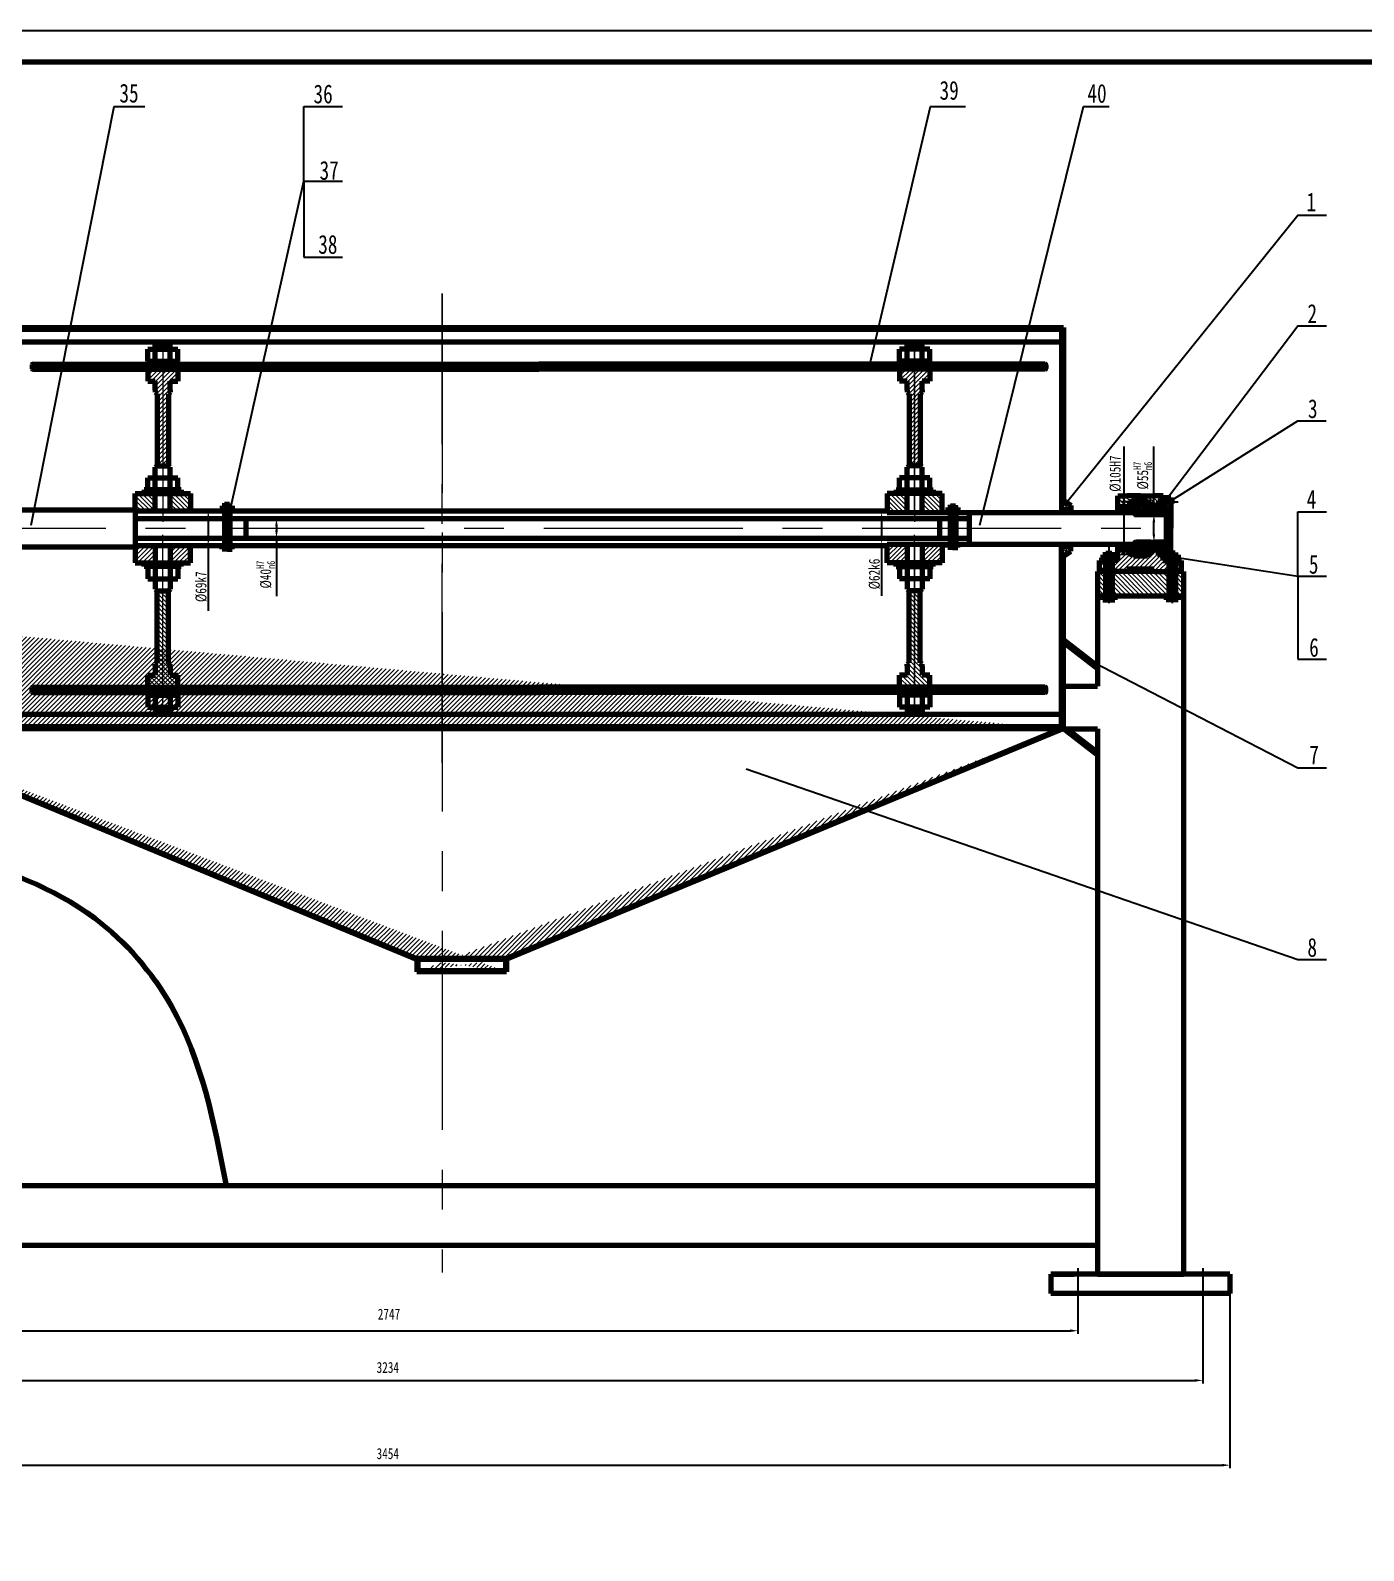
# Model space of a CAD drawing. Extents: x -15160 to 839, y 136 to 1948.
# Drawn here: x -70.8 to 354.4, y 1327.9 to 1812.7 of the extents above; entities that cross this region are included whole.
import ezdxf

# ---------------------------------------------------------------- set-up
doc = ezdxf.new("R2010")
doc.units = 0
doc.linetypes.add('ACAD_ISO04W100', pattern=[30, 24, -3, 0, -3])
doc.linetypes.add('CENTERX2', pattern=[101.6, 63.5, -12.7, 12.7, -12.7])
for name, color, linetype, lineweight in [('中心线层', 4, 'ACAD_ISO04W100', 25), ('标注层', 3, 'CONTINUOUS', 25), ('点划线', 1, 'CENTERX2', 9), ('粗实线', 7, 'CONTINUOUS', 50), ('细实线', 5, 'CONTINUOUS', 20)]:
    doc.layers.add(name, color=color, linetype=linetype, lineweight=lineweight)
doc.styles.get("Standard").update_dxf_attribs({"font": 'simfang.ttf', "width": 0.75, "height": 5})

msp = doc.modelspace()

# ---------------------------------------------------------------- hatches: boundary and pattern name
at = {"layer": '细实线'}
h = msp.add_hatch(dxfattribs=at)
h.set_pattern_fill('ANSI31', color=256, scale=0.32, style=0)
h.set_pattern_definition([(45, (-136.8445, 1662.852), (-0.7184205, 0.7184205), [])])
h.paths.add_polyline_path([(-136.84, 1697.63), (-136.52, 1697.63), (-136.52, 1679.77), (-125.27, 1679.77), (-125.27, 1717.98), (258.73, 1717.98), (258.73, 1662.85), (258.09, 1662.85), (258.09, 1717.34), (-124.63, 1717.34), (-124.63, 1679.13), (-125.27, 1679.13), (-136.84, 1679.13)])
h = msp.add_hatch(dxfattribs=at)
h.set_pattern_fill('ANSI31', color=256, scale=0.32, style=0)
h.set_pattern_definition([(135, (253.1122, 1704.7138), (0.7184205, 0.7184205), [])])
h.paths.add_polyline_path([(213.63, 1706.31), (252.87, 1706.31, -0.414214), (253.11, 1706.07), (253.11, 1704.95, -0.414214), (252.87, 1704.71), (213.63, 1704.71)])
h.paths.add_polyline_path([(47.57, 1706.31), (91.32, 1706.31), (208.83, 1706.31), (208.83, 1704.71), (91.32, 1704.71), (47.57, 1704.71)])
h.paths.add_polyline_path([(-26.19, 1706.31), (47.57, 1706.31), (47.57, 1704.71), (-26.19, 1704.71)])
h.paths.add_polyline_path([(-70.23, 1706.31), (-70.23, 1704.71), (-30.99, 1704.71), (-30.99, 1706.31)])
h = msp.add_hatch(dxfattribs=at)
h.set_pattern_fill('ANSI31', color=256, scale=0.32, style=0)
h.set_pattern_definition([(45, (-33.3868, 1673.8906), (-0.7184205, 0.7184205), [])])
h.paths.add_polyline_path([(-26.19, 1700.87), (-23.79, 1700.87), (-23.79, 1704.71), (-28.59, 1704.71), (-28.59, 1691.31), (-28.59, 1673.89), (-26.79, 1673.89), (-26.79, 1691.31), (-26.79, 1696.87), (-26.19, 1697.33), (-26.19, 1697.98)])
h.paths.add_polyline_path([(-28.59, 1704.71), (-33.39, 1704.71), (-33.39, 1700.87), (-30.99, 1700.87), (-30.99, 1697.98), (-30.99, 1697.33), (-30.39, 1696.87), (-30.39, 1691.31), (-30.39, 1673.89), (-28.59, 1673.89), (-28.59, 1691.31)])
h.paths.add_polyline_path([(211.23, 1704.71), (206.43, 1704.71), (206.43, 1700.87), (208.83, 1700.87), (208.83, 1697.98), (208.83, 1697.33), (209.43, 1696.87), (209.43, 1691.31), (209.43, 1673.89), (211.23, 1673.89), (211.23, 1691.31)])
h.paths.add_polyline_path([(213.03, 1696.87), (213.63, 1697.33), (213.63, 1697.98), (213.63, 1700.87), (216.03, 1700.87), (216.03, 1704.71), (211.23, 1704.71), (211.23, 1691.31), (211.23, 1673.89), (213.03, 1673.89), (213.03, 1691.31)])
h = msp.add_hatch(dxfattribs=at)
h.set_pattern_fill('ANSI31', color=256, scale=0.32, style=0)
h.set_pattern_definition([(135, (220.0268, 1658.3824), (0.7184205, 0.7184205), [])])
h.paths.add_polyline_path([(-26.19, 1659.5), (-19.79, 1659.5), (-19.79, 1665.06), (-26.19, 1665.06)])
h.paths.add_polyline_path([(-37.38, 1659.5), (-30.99, 1659.5), (-30.99, 1665.06), (-37.38, 1665.06)])
h.paths.add_polyline_path([(202.44, 1659.02), (208.83, 1659.02), (208.83, 1665.06), (202.44, 1665.06)])
h.paths.add_polyline_path([(213.63, 1659.02), (220.03, 1659.02), (220.03, 1665.06), (213.63, 1665.06)])
h = msp.add_hatch(dxfattribs=at)
h.set_pattern_fill('ANSI31', color=256, scale=0.32, angle=90, style=0)
h.set_pattern_definition([(135, (276.057, 1659.3321), (-0.71842, -0.71842), [])])
h.paths.add_polyline_path([(290.46, 1664.31), (288.02, 1664.31), (287.58, 1664.31), (283.26, 1664.31), (283.26, 1662.78), (285.48, 1662.78), (285.48, 1662.41), (286.71, 1662.41), (286.71, 1659.33), (287.91, 1659.33), (288.16, 1661.69), (288.59, 1661.69), (289.02, 1661.69), (289.27, 1659.33), (290.46, 1659.33)])
h.paths.add_polyline_path([(283.26, 1664.31), (278.94, 1664.31), (278.49, 1664.31), (276.06, 1664.31), (276.06, 1659.33), (277.25, 1659.33), (277.5, 1661.69), (277.93, 1661.69), (278.36, 1661.69), (278.61, 1659.33), (279.8, 1659.33), (279.8, 1662.41), (281.04, 1662.41), (281.04, 1662.78), (283.26, 1662.78)])
h = msp.add_hatch(dxfattribs=at)
h.set_pattern_fill('ANSI31', color=256, scale=0.32, angle=90, style=0)
h.set_pattern_definition([(135, (258.0882, 1645.1127), (-0.71842, -0.71842), [])])
h.paths.add_polyline_path([(261.05, 1661.26), (258.73, 1662.85), (258.09, 1662.85), (258.09, 1659.02), (258.99, 1659.02), (259.3, 1660.67), (259.81, 1660.67), (260.2, 1659.02), (261.05, 1659.02)])
h.paths.add_polyline_path([(258.09, 1645.11), (258.73, 1645.11), (261.05, 1646.71), (261.05, 1648.94), (260.2, 1648.94), (259.81, 1647.29), (259.3, 1647.29), (258.99, 1648.94), (258.09, 1648.94)])
h = msp.add_hatch(dxfattribs=at)
h.set_pattern_fill('ANSI37', color=256, scale=0.16, style=0)
h.set_pattern_definition([(45, (277.2489, 1646.27073), (-0.35921, 0.35921), []), (135, (277.2489, 1646.27073), (-0.35921, -0.35921), [])])
h.paths.add_polyline_path([(278.36, 1661.69), (277.93, 1661.69), (277.5, 1661.69), (277.25, 1659.33), (277.25, 1659.02), (278.61, 1659.02), (278.61, 1659.33)])
h.paths.add_polyline_path([(289.02, 1661.69), (288.59, 1661.69), (288.16, 1661.69), (287.91, 1659.33), (287.91, 1659.06), (289.27, 1659.06), (289.27, 1659.33)])
h.paths.add_polyline_path([(289.27, 1648.63), (289.27, 1648.91), (287.91, 1648.91), (287.91, 1648.63), (288.16, 1646.27), (288.59, 1646.27), (289.02, 1646.27)])
h.paths.add_polyline_path([(278.61, 1648.63), (278.61, 1648.94), (277.25, 1648.94), (277.25, 1648.63), (277.5, 1646.27), (277.93, 1646.27), (278.36, 1646.27)])
h = msp.add_hatch(dxfattribs=at)
h.set_pattern_fill('ANSI31', color=256, scale=0.32, style=0)
h.set_pattern_definition([(45, (281.357, 1658.3824), (-0.71842, 0.71842), [])])
h.paths.add_polyline_path([(285.16, 1660.72), (285.16, 1662.06, 0.414214), (284.84, 1662.38), (282.44, 1662.38, 0.414214), (282.12, 1662.06), (282.12, 1661.82)])
h.paths.add_polyline_path([(284.88, 1658.38), (284.88, 1659.38), (284.24, 1659.61), (284.21, 1659.53), (282.12, 1660), (282.12, 1660.38), (281.36, 1660.38), (281.36, 1658.7, 0.414214), (281.68, 1658.38)])
h = msp.add_hatch(dxfattribs=at)
h.set_pattern_fill('ANSI31', color=256, scale=0.32, angle=90, style=0)
h.set_pattern_definition([(135, (285.157, 1648.9094), (-0.71842, -0.71842), [])])
h.paths.add_polyline_path([(290.95, 1659.06), (285.16, 1659.06), (285.16, 1658.38), (287.54, 1658.38), (288.02, 1658.38), (290.95, 1658.38)])
h.paths.add_polyline_path([(290.46, 1649.58), (288.02, 1649.58), (287.54, 1649.58), (285.16, 1649.58), (285.16, 1648.91), (290.46, 1648.91)])
h.paths.add_polyline_path([(290.95, 1649.58), (290.46, 1649.58), (290.46, 1648.91), (290.95, 1648.91)])
h = msp.add_hatch(dxfattribs=at)
h.set_pattern_fill('ANSI31', color=256, scale=0.32, style=0)
h.set_pattern_definition([(225, (220.0268, 1649.5824), (0.7184205, -0.7184205), [])])
h.paths.add_polyline_path([(-26.19, 1648.46), (-19.79, 1648.46), (-19.79, 1642.91), (-26.19, 1642.91)])
h.paths.add_polyline_path([(-37.38, 1648.46), (-30.99, 1648.46), (-30.99, 1642.91), (-37.38, 1642.91)])
h.paths.add_polyline_path([(202.44, 1648.94), (208.83, 1648.94), (208.83, 1642.91), (202.44, 1642.91)])
h.paths.add_polyline_path([(213.63, 1648.94), (220.03, 1648.94), (220.03, 1642.91), (213.63, 1642.91)])
h = msp.add_hatch(dxfattribs=at)
h.set_pattern_fill('ANSI31', color=256, scale=0.32, style=0)
h.set_pattern_definition([(315, (281.357, 1649.5824), (-0.71842, -0.71842), [])])
h.paths.add_polyline_path([(285.16, 1647.24), (285.16, 1645.9, -0.414214), (284.84, 1645.58), (282.44, 1645.58, -0.414214), (282.12, 1645.9), (282.12, 1646.14)])
h.paths.add_polyline_path([(284.88, 1649.58), (284.88, 1648.58), (284.24, 1648.35), (284.21, 1648.44), (282.12, 1647.96), (282.12, 1647.58), (281.36, 1647.58), (281.36, 1649.26, -0.414214), (281.68, 1649.58)])
h = msp.add_hatch(dxfattribs=at)
h.set_pattern_fill('ANSI31', color=256, scale=0.32, style=0)
h.set_pattern_definition([(45, (-179.0821, 1589.9824), (-0.7184205, 0.7184205), [])])
h.paths.add_polyline_path([(257.89, 1589.98), (-124.43, 1589.98)], flags=16)
edge = h.paths.add_edge_path()
edge.add_line((258.73, 1645.11), (258.09, 1645.11))
edge.add_line((258.09, 1590.62), (258.09, 1645.25))
edge.add_line((258.73, 1589.98), (258.73, 1645.11))
edge.add_line((257.89, 1589.98), (258.73, 1589.98))
edge.add_line((258.09, 1590.62), (-124.63, 1590.62))
edge.add_line((-125.27, 1589.98), (-125.27, 1628.2))
edge.add_line((-124.63, 1628.84), (-124.63, 1590.62))
edge.add_line((-179.08, 1628.2), (-125.27, 1628.2))
edge.add_line((-178.44, 1628.84), (-125.27, 1628.84))
edge.add_line((-179.08, 1648.06), (-179.08, 1628.2))
edge.add_line((-178.44, 1648.06), (-178.44, 1628.84))
h = msp.add_hatch(dxfattribs=at)
h.set_pattern_fill('ANSI31', color=256, scale=0.32, angle=90, style=0)
h.set_pattern_definition([(135, (-208.0463, 1632.459), (-0.7184205, -0.7184205), [])])
h.paths.add_polyline_path([(292.28, 1640.14), (287.58, 1640.14), (283.26, 1640.14), (283.26, 1632.46), (292.28, 1632.46)])
h.paths.add_polyline_path([(283.26, 1640.14), (278.94, 1640.14), (274.23, 1640.14), (274.23, 1632.46), (283.26, 1632.46)])
h.paths.add_polyline_path([(269.51, 1632.46), (272.12, 1632.46), (272.12, 1640.14), (271.4, 1640.14), (269.51, 1640.14)])
h.paths.add_polyline_path([(297, 1640.14), (294.39, 1640.14), (294.39, 1632.46), (297, 1632.46)])
h = msp.add_hatch(dxfattribs=at)
h.set_pattern_fill('ANSI31', color=256, scale=0.32, angle=90, style=0)
h.set_pattern_definition([(135, (-33.3868, 1603.2509), (-0.7184205, -0.7184205), [])])
h.paths.add_polyline_path([(213.03, 1616.66), (213.03, 1634.07), (211.23, 1634.07), (211.23, 1616.66), (211.23, 1603.25), (216.03, 1603.25), (216.03, 1607.09), (213.63, 1607.09), (213.63, 1609.98), (213.63, 1610.64), (213.03, 1611.09)])
h.paths.add_polyline_path([(211.23, 1616.66), (211.23, 1634.07), (209.43, 1634.07), (209.43, 1616.66), (209.43, 1611.09), (208.83, 1610.64), (208.83, 1609.98), (208.83, 1607.09), (206.43, 1607.09), (206.43, 1603.25), (211.23, 1603.25)])
h.paths.add_polyline_path([(-26.19, 1609.98), (-26.19, 1610.64), (-26.79, 1611.09), (-26.79, 1616.66), (-26.79, 1634.07), (-28.59, 1634.07), (-28.59, 1616.66), (-28.59, 1603.25), (-23.79, 1603.25), (-23.79, 1607.09), (-26.19, 1607.09)])
h.paths.add_polyline_path([(-28.59, 1616.66), (-28.59, 1634.07), (-30.39, 1634.07), (-30.39, 1616.66), (-30.39, 1611.09), (-30.99, 1610.64), (-30.99, 1609.98), (-30.99, 1607.09), (-33.39, 1607.09), (-33.39, 1603.25), (-28.59, 1603.25)])
h = msp.add_hatch(dxfattribs=at)
h.set_pattern_fill('ANSI31', color=256, scale=0.32, angle=45, style=0)
h.set_pattern_definition([(90, (258.7282, 1581.6054), (-1.016, 2e-16), [])])
h.paths.add_polyline_path([(258.73, 1618.35), (258.73, 1617.55), (269.51, 1609.17), (269.51, 1609.98)])
h.paths.add_polyline_path([(259.77, 1589.98), (258.73, 1589.98), (269.51, 1581.61), (269.51, 1582.42)])
h = msp.add_hatch(dxfattribs=at)
h.set_pattern_fill('ANSI31', color=256, scale=0.32, style=0)
h.set_pattern_definition([(225, (253.1122, 1603.2509), (0.7184205, -0.7184205), [])])
h.paths.add_polyline_path([(213.63, 1601.65), (252.87, 1601.65, 0.414214), (253.11, 1601.89), (253.11, 1603.01, 0.414214), (252.87, 1603.25), (213.63, 1603.25)])
h.paths.add_polyline_path([(47.57, 1601.65), (91.32, 1601.65), (208.83, 1601.65), (208.83, 1603.25), (91.32, 1603.25), (47.57, 1603.25)])
h.paths.add_polyline_path([(-26.19, 1601.65), (47.57, 1601.65), (47.57, 1603.25), (-26.19, 1603.25)])
h.paths.add_polyline_path([(-70.23, 1601.65), (-70.23, 1603.25), (-30.99, 1603.25), (-30.99, 1601.65)])
h = msp.add_hatch(dxfattribs=at)
h.set_pattern_fill('ANSI31', color=256, scale=0.32, style=0)
h.set_pattern_definition([(45, (-125.2718, 1512.4805), (-0.7184205, 0.7184205), [])])
h.paths.add_polyline_path([(52.78, 1516.48), (52.78, 1512.8), (80.69, 1512.81), (80.69, 1516.49)], flags=16)
edge = h.paths.add_edge_path()
edge.add_line((-124.43, 1589.98), (52.52, 1516.8))
edge.add_line((-125.27, 1589.98), (52.46, 1516.48))
edge.add_line((52.46, 1516.48), (52.46, 1512.48))
edge.add_line((80.95, 1516.81), (52.52, 1516.8))
edge.add_line((81.01, 1512.49), (52.46, 1512.48))
edge.add_line((257.89, 1589.98), (80.95, 1516.81))
edge.add_line((258.73, 1589.98), (81.01, 1516.49))
edge.add_line((81.01, 1516.49), (81.01, 1512.49))

# ---------------------------------------------------------------- linework, layer by layer
at = {"layer": '中心线层'}
for p, q in [((289.69, 1662.39), (295.24, 1662.39)), ((273.18, 1648.07), (273.18, 1630.07)), ((289.69, 1645.58), (295.24, 1645.58)), ((293.34, 1648.07), (293.34, 1630.07))]:
    msp.add_line(p, q, dxfattribs=at)
at = {"layer": '标注层'}
for p, q in [((16.38, 1764.68), (16.38, 1788.43)), ((16.38, 1788.43), (28.78, 1788.43)), ((16.38, 1764.68), (16.38, 1740.45)), ((16.38, 1764.68), (28.78, 1764.68)), ((16.38, 1740.45), (28.78, 1740.45)), ((278.09, 1662.38), (278.09, 1680.07)), ((287.54, 1658.38), (287.54, 1680.07)), ((-19.79, 1659.5), (-13.09, 1659.5)), ((202.44, 1659.02), (199.7, 1659.02)), ((283.64, 1662.38), (277.09, 1662.38)), ((278.09, 1648.08), (278.09, 1659.88)), ((287.78, 1658.38), (286.54, 1658.38)), ((333.49, 1638.7), (333.49, 1659.19)), ((333.49, 1659.19), (342.55, 1659.19)), ((-14.09, 1657), (-14.09, 1650.96)), ((9.18, 1657.1), (6.68, 1657.1)), ((7.68, 1654.6), (7.68, 1653.36)), ((200.7, 1656.52), (200.7, 1651.44)), ((287.54, 1652.08), (287.54, 1655.88)), ((-19.79, 1648.46), (-13.09, 1648.46)), ((-14.09, 1648.46), (-14.09, 1627.65)), ((7.68, 1650.86), (7.68, 1632.34)), ((202.44, 1648.94), (199.7, 1648.94)), ((200.7, 1648.94), (200.7, 1632.4)), ((287.78, 1649.58), (286.54, 1649.58)), ((283.64, 1645.58), (277.09, 1645.58)), ((333.49, 1638.7), (333.49, 1612.28)), ((333.49, 1612.28), (342.55, 1612.28)), ((263.33, 1409.89), (263.33, 1397.07)), ((303.19, 1409.89), (303.19, 1381.22)), ((311.79, 1409.89), (311.79, 1354.19)), ((-173.7, 1398.07), (260.83, 1398.07)), ((-211.73, 1382.22), (300.69, 1382.22)), ((-238.28, 1355.19), (309.29, 1355.19))]:
    msp.add_line(p, q, dxfattribs=at)
msp.add_lwpolyline([(-350.19, 1812.75), (838.81, 1812.75), (838.81, 971.75), (-350.19, 971.75)], close=True, dxfattribs=at)
for points in [[(-70.61, 1654.92), (-44.06, 1788.43), (-34.37, 1788.43)], [(196.82, 1705.65), (216.28, 1788.43), (227.5, 1788.43)], [(232.03, 1654.91), (265.07, 1788.43), (273.31, 1788.43)], [(-6.75, 1661.1), (16.38, 1764.68), (16.38, 1764.68)], [(259.68, 1662.19), (333.49, 1753.87), (342.55, 1753.87)], [(291.97, 1663.8), (333.49, 1718.5), (342.55, 1718.5)], [(292.95, 1662.72), (333.49, 1688.22), (342.49, 1688.22)], [(294.29, 1644.79), (333.49, 1638.7), (342.55, 1638.7)], [(264.97, 1612.92), (333.49, 1577.55), (342.55, 1577.55)], [(157.51, 1577.28), (333.49, 1516.41), (342.55, 1516.41)]]:
    msp.add_lwpolyline(points, dxfattribs=at)
at = {"layer": '标注层', "lineweight": 70}
msp.add_spline([(-208.05, 1551.56), (-126.07, 1554.82), (-95.92, 1549.53), (-50.29, 1529.59), (-25.85, 1501.51), (-8.39, 1444.38)], degree=3, dxfattribs=at)
at = {"layer": '标注层'}
for points in [[(-14.5, 1657), (-13.67, 1657), (-14.09, 1659.5)], [(200.28, 1656.52), (201.11, 1656.52), (200.7, 1659.02)], [(277.67, 1659.88), (278.5, 1659.88), (278.09, 1662.38)], [(287.12, 1655.88), (287.96, 1655.88), (287.54, 1658.38)], [(7.26, 1654.6), (8.09, 1654.6), (7.68, 1657.1)], [(7.26, 1653.36), (8.09, 1653.36), (7.68, 1650.86)], [(-14.5, 1650.96), (-13.67, 1650.96), (-14.09, 1648.46)], [(200.28, 1651.44), (201.11, 1651.44), (200.7, 1648.94)], [(287.12, 1652.08), (287.96, 1652.08), (287.54, 1649.58)], [(277.67, 1648.08), (278.5, 1648.08), (278.09, 1645.58)], [(260.83, 1398.48), (260.83, 1397.65), (263.33, 1398.07)], [(300.69, 1382.63), (300.69, 1381.8), (303.19, 1382.22)], [(309.29, 1355.6), (309.29, 1354.77), (311.79, 1355.19)]]:
    msp.add_solid(points, dxfattribs=at)
at = {"layer": '点划线'}
for p, q in [((60.51, 1728.79), (60.51, 1416.64)), ((60.51, 1579.18), (60.51, 1728.79)), ((-28.59, 1712.54), (-28.59, 1691.31)), ((211.23, 1712.54), (211.23, 1691.31)), ((211.23, 1691.31), (211.23, 1712.54)), ((-28.59, 1691.31), (-28.59, 1656.05)), ((211.23, 1659.02), (211.23, 1691.31)), ((211.23, 1691.31), (211.23, 1656.05)), ((-8.06, 1661.1), (-8.06, 1647.34)), ((223.45, 1660.62), (223.45, 1647.82)), ((-211.9, 1653.98), (294.58, 1653.98)), ((-28.59, 1616.66), (-28.59, 1651.91)), ((211.23, 1616.66), (211.23, 1651.91)), ((211.23, 1648.94), (211.23, 1616.66)), ((-28.59, 1595.42), (-28.59, 1616.66)), ((211.23, 1616.66), (211.23, 1595.42)), ((211.23, 1595.42), (211.23, 1616.66))]:
    msp.add_line(p, q, dxfattribs=at)
at = {"layer": '粗实线', "lineweight": 70}
for p, q in [((-325.19, 1802.75), (828.81, 1802.75)), ((-125.27, 1717.98), (258.73, 1717.98)), ((258.09, 1717.34), (-124.63, 1717.34)), ((258.09, 1717.34), (258.09, 1662.85)), ((258.73, 1717.98), (258.73, 1662.85)), ((258.09, 1713.34), (-124.63, 1713.34)), ((-30.99, 1704.71), (-30.99, 1712.48)), ((-30.99, 1712.48), (-26.19, 1712.48)), ((-26.19, 1704.71), (-26.19, 1712.48)), ((208.83, 1704.71), (208.83, 1712.48)), ((213.63, 1712.48), (208.83, 1712.48)), ((213.63, 1704.71), (213.63, 1712.48)), ((-33.39, 1711.06), (-23.79, 1711.06)), ((-33.39, 1707.22), (-33.39, 1711.06)), ((-33.39, 1707.22), (-23.79, 1707.22)), ((-33.07, 1707.22), (-33.07, 1706.31)), ((-29.43, 1707.22), (-28.93, 1706.31)), ((-28.2, 1707.22), (-27.7, 1706.31)), ((-24.07, 1707.22), (-24.07, 1706.31)), ((-23.79, 1707.22), (-23.79, 1711.06)), ((216.03, 1711.06), (206.43, 1711.06)), ((206.43, 1707.22), (206.43, 1711.06)), ((216.03, 1707.22), (206.43, 1707.22)), ((206.82, 1707.22), (206.82, 1706.31)), ((210.45, 1707.22), (210.95, 1706.31)), ((211.67, 1707.22), (212.17, 1706.31)), ((215.58, 1707.22), (215.58, 1706.31)), ((216.03, 1707.22), (216.03, 1711.06)), ((-70.23, 1706.15), (-70.23, 1704.87)), ((-70.07, 1706.31), (91.32, 1706.31)), ((-70.07, 1704.71), (91.32, 1704.71)), ((-33.39, 1704.71), (-33.39, 1700.87)), ((-23.79, 1704.71), (-23.79, 1700.87)), ((252.87, 1706.31), (91.32, 1706.31)), ((252.87, 1704.71), (91.32, 1704.71)), ((206.43, 1704.71), (206.43, 1700.87)), ((216.03, 1704.71), (216.03, 1700.87)), ((253.11, 1706.07), (253.11, 1704.95)), ((-33.39, 1700.87), (-30.99, 1700.87)), ((-30.99, 1697.98), (-30.99, 1700.87)), ((-30.99, 1697.98), (-30.99, 1697.33)), ((-30.99, 1697.33), (-30.39, 1696.87)), ((-30.39, 1696.87), (-30.39, 1691.31)), ((-26.19, 1697.33), (-26.79, 1696.87)), ((-26.79, 1696.87), (-26.79, 1691.31)), ((-26.19, 1697.98), (-26.19, 1700.87)), ((-26.19, 1700.87), (-23.79, 1700.87)), ((-26.19, 1697.98), (-26.19, 1697.33)), ((208.83, 1700.87), (206.43, 1700.87)), ((208.83, 1697.98), (208.83, 1700.87)), ((208.83, 1697.98), (208.83, 1697.33)), ((208.83, 1697.33), (209.43, 1696.87)), ((209.43, 1696.87), (209.43, 1691.31)), ((213.63, 1697.33), (213.03, 1696.87)), ((213.03, 1696.87), (213.03, 1691.31)), ((213.63, 1697.98), (213.63, 1700.87)), ((216.03, 1700.87), (213.63, 1700.87)), ((213.63, 1697.98), (213.63, 1697.33)), ((-30.39, 1691.31), (-30.39, 1673.89)), ((-26.79, 1691.31), (-26.79, 1673.89)), ((209.43, 1691.31), (209.43, 1673.89)), ((213.03, 1691.31), (213.03, 1673.89)), ((-30.99, 1673.44), (-30.39, 1673.89)), ((-30.99, 1672.78), (-30.99, 1673.44)), ((-30.99, 1666.22), (-30.99, 1672.78)), ((-30.39, 1673.89), (-26.79, 1673.89)), ((-26.19, 1673.44), (-26.79, 1673.89)), ((-26.19, 1672.78), (-26.19, 1673.44)), ((-26.19, 1666.22), (-26.19, 1672.78)), ((208.83, 1673.44), (209.43, 1673.89)), ((208.83, 1672.78), (208.83, 1673.44)), ((208.83, 1659.02), (208.83, 1672.78)), ((213.03, 1673.89), (209.43, 1673.89)), ((213.63, 1673.44), (213.03, 1673.89)), ((213.63, 1672.78), (213.63, 1673.44)), ((213.63, 1659.02), (213.63, 1672.78)), ((-33.39, 1670.06), (-23.79, 1670.06)), ((-33.39, 1666.22), (-33.39, 1670.06)), ((-23.79, 1666.22), (-23.79, 1670.06)), ((216.03, 1670.06), (206.43, 1670.06)), ((206.43, 1666.22), (206.43, 1670.06)), ((216.03, 1666.22), (216.03, 1670.06)), ((-37.38, 1659.5), (-37.38, 1665.06)), ((-37.38, 1665.06), (-19.79, 1665.06)), ((-33.39, 1666.22), (-34.49, 1666.22)), ((-34.49, 1666.22), (-34.49, 1665.06)), ((-22.68, 1666.22), (-33.39, 1666.22)), ((-30.99, 1659.5), (-30.99, 1665.06)), ((-26.19, 1659.5), (-26.19, 1665.06)), ((-22.68, 1666.22), (-22.68, 1665.06)), ((-19.79, 1665.06), (-19.79, 1659.5)), ((220.03, 1665.06), (202.44, 1665.06)), ((202.44, 1665.06), (202.44, 1659.02)), ((205.32, 1666.22), (216.03, 1666.22)), ((205.32, 1666.22), (205.32, 1665.06)), ((216.03, 1666.22), (217.14, 1666.22)), ((217.14, 1666.22), (217.14, 1665.06)), ((220.03, 1659.02), (220.03, 1665.06)), ((276.06, 1664.31), (278.49, 1664.31)), ((276.06, 1659.02), (276.06, 1664.31)), ((278.49, 1664.31), (278.94, 1664.31)), ((283.26, 1664.31), (278.94, 1664.31)), ((283.26, 1664.31), (287.58, 1664.31)), ((288.02, 1664.31), (287.58, 1664.31)), ((290.46, 1664.31), (288.02, 1664.31)), ((290.46, 1659.06), (290.46, 1664.31)), ((290.46, 1663.8), (292.95, 1663.8)), ((292.95, 1663.8), (292.95, 1653.98)), ((292.95, 1662.99), (293.3, 1662.99)), ((293.3, 1662.99), (293.3, 1662.39)), ((-88.79, 1659.9), (-52.81, 1659.9)), ((-52.81, 1659.9), (-37.38, 1659.9)), ((-37.38, 1659.5), (202.44, 1659.5)), ((-37.38, 1659.5), (-37.38, 1648.46)), ((-9.82, 1659.5), (-9.82, 1659.82)), ((-9.82, 1659.82), (-8.06, 1659.82)), ((-8.06, 1661.1), (-9.66, 1661.1)), ((-9.66, 1661.1), (-9.66, 1661.1)), ((-9.66, 1661.1), (-9.66, 1659.82)), ((-8.94, 1659.5), (-8.94, 1648.46)), ((-8.86, 1661.61), (-8.86, 1659.82)), ((-8.86, 1661.61), (-7.26, 1661.61)), ((-8.86, 1659.5), (-8.86, 1647.34)), ((-8.49, 1659.82), (-8.3, 1659.5)), ((-8.06, 1661.1), (-8.06, 1661.1)), ((-8.06, 1661.1), (-6.46, 1661.1)), ((-6.3, 1659.82), (-8.06, 1659.82)), ((-8.06, 1659.5), (-6.3, 1659.5)), ((-7.83, 1659.82), (-7.64, 1659.5)), ((-7.26, 1661.61), (-7.26, 1661.1)), ((-7.26, 1661.1), (-7.26, 1659.82)), ((-7.26, 1659.5), (-7.26, 1647.34)), ((-7.18, 1659.5), (-7.18, 1648.46)), ((-6.46, 1661.1), (-6.46, 1661.1)), ((-6.46, 1661.1), (-6.46, 1659.82)), ((-6.3, 1659.5), (-6.3, 1659.82)), ((202.44, 1659.02), (281.36, 1659.02)), ((221.69, 1659.02), (221.69, 1659.34)), ((221.69, 1659.34), (223.45, 1659.34)), ((223.45, 1660.62), (221.85, 1660.62)), ((221.85, 1660.62), (221.85, 1660.62)), ((221.85, 1660.62), (221.85, 1659.34)), ((222.57, 1659.02), (222.57, 1648.94)), ((222.65, 1661.13), (222.65, 1659.34)), ((222.65, 1661.13), (224.25, 1661.13)), ((222.65, 1659.02), (222.65, 1647.82)), ((223.01, 1659.34), (223.21, 1659.02)), ((223.45, 1660.62), (225.05, 1660.62)), ((225.21, 1659.34), (223.45, 1659.34)), ((223.67, 1659.34), (223.86, 1659.02)), ((224.25, 1661.13), (224.25, 1660.62)), ((224.25, 1660.62), (224.25, 1659.34)), ((224.25, 1659.02), (224.25, 1647.82)), ((224.33, 1659.02), (224.33, 1648.94)), ((225.05, 1660.62), (225.05, 1659.34)), ((225.21, 1659.02), (225.21, 1659.34)), ((228.58, 1659.02), (228.58, 1648.94)), ((258.73, 1662.85), (258.09, 1662.85)), ((258.09, 1662.85), (258.09, 1659.02)), ((258.73, 1662.85), (261.05, 1661.26)), ((259.3, 1660.67), (258.99, 1659.02)), ((259.3, 1660.67), (259.81, 1660.67)), ((259.81, 1660.67), (260.2, 1659.02)), ((261.05, 1661.26), (261.05, 1659.02)), ((276.06, 1659.33), (277.25, 1659.33)), ((277.5, 1661.69), (277.25, 1659.33)), ((277.25, 1659.33), (277.25, 1659.02)), ((277.93, 1661.69), (277.5, 1661.69)), ((277.93, 1661.69), (278.36, 1661.69)), ((278.36, 1661.69), (278.61, 1659.33)), ((278.61, 1659.33), (278.61, 1659.02)), ((278.61, 1659.33), (279.8, 1659.33)), ((281.04, 1662.41), (279.8, 1662.41)), ((279.8, 1662.41), (279.8, 1659.02)), ((281.04, 1662.78), (285.48, 1662.78)), ((281.04, 1662.78), (281.04, 1659.02)), ((281.36, 1660.38), (281.36, 1658.38)), ((281.36, 1660.38), (282.12, 1660.38)), ((281.36, 1658.38), (290.95, 1658.38)), ((284.52, 1658.38), (281.99, 1658.38)), ((282.12, 1662.06), (282.12, 1660.38)), ((282.12, 1661.82), (285.16, 1660.72)), ((282.12, 1660), (282.7, 1661.61)), ((282.12, 1660.38), (282.12, 1660)), ((282.12, 1660), (284.21, 1659.53)), ((284.84, 1662.38), (282.44, 1662.38)), ((283.99, 1658.38), (286.52, 1658.38)), ((284.76, 1660.87), (284.21, 1659.53)), ((284.24, 1659.61), (284.88, 1659.38)), ((284.7, 1658.38), (287.54, 1658.38)), ((284.88, 1659.38), (284.88, 1658.38)), ((285.16, 1662.06), (285.16, 1658.38)), ((285.16, 1659.06), (290.95, 1659.06)), ((285.48, 1662.78), (285.48, 1659.06)), ((285.48, 1662.41), (286.71, 1662.41)), ((286.71, 1662.41), (286.71, 1659.06)), ((287.91, 1659.33), (286.71, 1659.33)), ((288.02, 1658.38), (287.54, 1658.38)), ((288.16, 1661.69), (287.91, 1659.33)), ((287.91, 1659.33), (287.91, 1659.06)), ((290.95, 1658.38), (288.02, 1658.38)), ((288.59, 1661.69), (288.16, 1661.69)), ((288.59, 1661.69), (289.02, 1661.69)), ((289.02, 1661.69), (289.27, 1659.33)), ((289.56, 1662.72), (289.25, 1662.39)), ((289.56, 1662.05), (289.25, 1662.39)), ((290.46, 1659.33), (289.27, 1659.33)), ((289.27, 1659.33), (289.27, 1659.06)), ((290.46, 1662.72), (289.56, 1662.72)), ((289.56, 1662.72), (289.56, 1662.05)), ((290.46, 1662.05), (289.56, 1662.05)), ((292.95, 1662.8), (290.46, 1662.8)), ((292.95, 1662.72), (290.46, 1662.72)), ((292.95, 1662.05), (290.46, 1662.05)), ((292.95, 1661.97), (290.46, 1661.97)), ((290.46, 1661.06), (291.83, 1661.06)), ((290.95, 1659.06), (290.95, 1658.38)), ((291.43, 1657.9), (290.95, 1658.38)), ((291.83, 1661.06), (291.83, 1653.98)), ((291.89, 1662.72), (291.89, 1662.05)), ((293.3, 1662.64), (292.95, 1662.64)), ((293.3, 1662.13), (292.95, 1662.13)), ((293.3, 1661.88), (292.95, 1661.88)), ((293.3, 1662.39), (293.3, 1661.88)), ((-37.38, 1657.1), (-8.94, 1657.1)), ((-8.86, 1654.47), (-7.26, 1654.47)), ((-7.18, 1657.1), (228.58, 1657.1)), ((-2.56, 1657.1), (-2.08, 1656.62)), ((-2.08, 1656.62), (-2.08, 1651.34)), ((219.61, 1657.1), (219.13, 1656.62)), ((219.13, 1656.62), (219.13, 1651.34)), ((222.65, 1653.99), (224.25, 1653.99)), ((291.43, 1657.9), (291.43, 1650.06)), ((291.83, 1646.9), (291.83, 1653.98)), ((292.95, 1645.98), (292.95, 1653.98)), ((-37.38, 1650.86), (-8.94, 1650.86)), ((-37.38, 1648.46), (202.44, 1648.46)), ((-37.38, 1648.46), (-37.38, 1642.91)), ((-30.99, 1648.46), (-30.99, 1642.91)), ((-26.19, 1648.46), (-26.19, 1642.91)), ((-19.79, 1642.91), (-19.79, 1648.46)), ((-9.66, 1647.34), (-9.66, 1648.46)), ((-8.86, 1648.46), (-8.86, 1647.34)), ((-7.18, 1650.86), (228.58, 1650.86)), ((-6.46, 1647.34), (-6.46, 1648.46)), ((-2.56, 1650.86), (-2.08, 1651.34)), ((202.44, 1648.94), (281.36, 1648.94)), ((202.44, 1642.91), (202.44, 1648.94)), ((208.83, 1648.94), (208.83, 1635.18)), ((213.63, 1648.94), (213.63, 1635.18)), ((219.61, 1650.86), (219.13, 1651.34)), ((220.03, 1648.94), (220.03, 1642.91)), ((221.85, 1647.82), (221.85, 1648.94)), ((225.05, 1647.82), (225.05, 1648.94)), ((258.09, 1648.94), (258.09, 1645.25)), ((258.09, 1645.11), (258.09, 1648.94)), ((259.3, 1647.29), (258.99, 1648.94)), ((259.81, 1647.29), (260.2, 1648.94)), ((261.05, 1646.71), (261.05, 1648.94)), ((276.06, 1643.66), (276.06, 1648.94)), ((276.06, 1648.63), (277.25, 1648.63)), ((277.25, 1648.94), (277.25, 1648.63)), ((277.5, 1646.27), (277.25, 1648.63)), ((278.36, 1646.27), (278.61, 1648.63)), ((278.61, 1648.94), (278.61, 1648.63)), ((278.61, 1648.63), (279.8, 1648.63)), ((279.8, 1645.56), (279.8, 1648.94)), ((281.04, 1648.94), (281.04, 1645.18)), ((281.36, 1649.58), (290.95, 1649.58)), ((281.36, 1647.58), (281.36, 1649.58)), ((284.52, 1649.58), (281.99, 1649.58)), ((282.12, 1647.96), (284.21, 1648.44)), ((283.99, 1649.58), (286.52, 1649.58)), ((286.52, 1649.58), (283.99, 1649.58)), ((284.76, 1647.1), (284.21, 1648.44)), ((284.24, 1648.35), (284.88, 1648.58)), ((284.7, 1649.58), (287.54, 1649.58)), ((284.88, 1648.58), (284.88, 1649.58)), ((285.16, 1645.9), (285.16, 1649.58)), ((285.16, 1648.91), (290.95, 1648.91)), ((285.48, 1645.18), (285.48, 1648.91)), ((286.71, 1645.56), (286.71, 1648.91)), ((287.91, 1648.63), (286.71, 1648.63)), ((288.02, 1649.58), (287.54, 1649.58)), ((287.91, 1648.91), (287.91, 1648.63)), ((288.16, 1646.27), (287.91, 1648.63)), ((290.95, 1649.58), (288.02, 1649.58)), ((289.02, 1646.27), (289.27, 1648.63)), ((289.27, 1648.91), (289.27, 1648.63)), ((290.46, 1648.63), (289.27, 1648.63)), ((290.46, 1643.66), (290.46, 1648.91)), ((290.95, 1649.58), (291.43, 1650.06)), ((290.95, 1648.91), (290.95, 1649.58)), ((-88.79, 1648.06), (-52.81, 1648.06)), ((-52.81, 1648.06), (-37.38, 1648.06)), ((-8.06, 1647.34), (-9.66, 1647.34)), ((-9.66, 1647.34), (-9.66, 1647.34)), ((-8.06, 1647.34), (-6.46, 1647.34)), ((-6.46, 1647.34), (-6.46, 1647.34)), ((223.45, 1647.82), (221.85, 1647.82)), ((221.85, 1647.82), (221.85, 1647.82)), ((222.65, 1647.98), (222.65, 1647.82)), ((223.45, 1647.82), (225.05, 1647.82)), ((258.09, 1590.62), (258.09, 1645.25)), ((258.73, 1645.11), (258.09, 1645.11)), ((258.73, 1645.11), (261.05, 1646.71)), ((258.73, 1589.98), (258.73, 1645.11)), ((259.3, 1647.29), (259.81, 1647.29)), ((276.06, 1643.66), (270.14, 1643.66)), ((270.14, 1643.66), (270.14, 1640.14)), ((275.34, 1643.95), (271.02, 1643.95)), ((271.02, 1643.95), (271.02, 1643.66)), ((275.1, 1645.48), (271.26, 1645.48)), ((271.26, 1645.48), (271.26, 1643.95)), ((272.12, 1643.66), (272.12, 1632.46)), ((272.22, 1645.98), (272.22, 1643.95)), ((272.22, 1645.98), (274.14, 1645.98)), ((272.22, 1643.66), (272.22, 1631.12)), ((272.82, 1643.95), (272.94, 1643.66)), ((273.42, 1643.95), (273.54, 1643.66)), ((274.14, 1645.98), (274.14, 1643.95)), ((274.14, 1643.66), (274.14, 1631.12)), ((274.23, 1643.66), (274.23, 1632.46)), ((275.1, 1645.48), (275.1, 1643.95)), ((275.34, 1643.95), (275.34, 1643.66)), ((277.93, 1646.27), (277.5, 1646.27)), ((277.93, 1646.27), (278.36, 1646.27)), ((281.04, 1645.56), (279.8, 1645.56)), ((281.04, 1645.18), (285.48, 1645.18)), ((281.36, 1647.58), (282.12, 1647.58)), ((282.12, 1647.58), (282.12, 1647.96)), ((282.12, 1647.96), (282.7, 1646.35)), ((282.12, 1645.9), (282.12, 1647.58)), ((282.12, 1646.14), (285.16, 1647.24)), ((284.84, 1645.58), (282.44, 1645.58)), ((285.48, 1645.56), (286.71, 1645.56)), ((288.59, 1646.27), (288.16, 1646.27)), ((288.59, 1646.27), (289.02, 1646.27)), ((289.56, 1645.92), (289.25, 1645.58)), ((289.56, 1645.24), (289.25, 1645.58)), ((290.46, 1645.92), (289.56, 1645.92)), ((289.56, 1645.24), (289.56, 1645.92)), ((290.46, 1645.24), (289.56, 1645.24)), ((290.46, 1646.9), (291.83, 1646.9)), ((292.95, 1646), (290.46, 1646)), ((292.38, 1645.92), (290.46, 1645.92)), ((291.42, 1645.24), (290.46, 1645.24)), ((291.42, 1645.16), (290.46, 1645.16)), ((290.46, 1644.16), (291.42, 1644.16)), ((290.46, 1643.66), (296.38, 1643.66)), ((290.46, 1643.66), (294.03, 1643.66)), ((291.18, 1643.95), (295.5, 1643.95)), ((291.18, 1643.95), (291.18, 1643.66)), ((291.42, 1645.48), (295.26, 1645.48)), ((291.42, 1645.48), (291.42, 1643.95)), ((292.28, 1643.66), (292.28, 1632.46)), ((292.38, 1645.98), (292.38, 1643.95)), ((294.3, 1645.98), (292.38, 1645.98)), ((292.38, 1643.66), (292.38, 1631.12)), ((293.3, 1646.09), (292.95, 1646.09)), ((292.98, 1643.95), (293.1, 1643.66)), ((293.3, 1645.98), (293.3, 1646.09)), ((293.58, 1643.95), (293.7, 1643.66)), ((294.3, 1645.98), (294.3, 1643.95)), ((294.3, 1643.66), (294.3, 1631.12)), ((294.39, 1643.66), (294.39, 1632.46)), ((295.26, 1645.48), (295.26, 1643.95)), ((295.5, 1643.95), (295.5, 1643.66)), ((296.38, 1640.14), (296.38, 1643.66)), ((-37.38, 1642.91), (-19.79, 1642.91)), ((-34.49, 1641.74), (-34.49, 1642.91)), ((-33.39, 1641.74), (-34.49, 1641.74)), ((-33.39, 1641.74), (-33.39, 1637.9)), ((-22.68, 1641.74), (-33.39, 1641.74)), ((-30.99, 1641.74), (-30.99, 1635.18)), ((-26.19, 1641.74), (-26.19, 1635.18)), ((-23.79, 1641.74), (-23.79, 1637.9)), ((-22.68, 1641.74), (-22.68, 1642.91)), ((220.03, 1642.91), (202.44, 1642.91)), ((205.32, 1641.74), (205.32, 1642.91)), ((205.32, 1641.74), (216.03, 1641.74)), ((206.43, 1641.74), (206.43, 1637.9)), ((216.03, 1641.74), (216.03, 1637.9)), ((216.03, 1641.74), (217.14, 1641.74)), ((217.14, 1641.74), (217.14, 1642.91)), ((269.51, 1640.14), (269.51, 1603.66)), ((271.4, 1640.14), (269.51, 1640.14)), ((273.66, 1640.14), (271.4, 1640.14)), ((274.14, 1639.08), (272.22, 1639.08)), ((278.94, 1640.14), (273.66, 1640.14)), ((278.94, 1640.14), (278.94, 1640.94)), ((287.58, 1640.94), (278.94, 1640.94)), ((287.58, 1640.14), (278.94, 1640.14)), ((287.58, 1640.14), (287.58, 1640.94)), ((287.58, 1640.14), (292.79, 1640.14)), ((292.38, 1639.08), (294.3, 1639.08)), ((297, 1640.14), (292.79, 1640.14)), ((297, 1640.14), (297, 1416.14)), ((-33.39, 1637.9), (-23.79, 1637.9)), ((-30.99, 1635.18), (-30.99, 1634.53)), ((-30.99, 1634.53), (-30.39, 1634.07)), ((-30.39, 1634.07), (-26.79, 1634.07)), ((-30.39, 1616.66), (-30.39, 1634.07)), ((-26.19, 1634.53), (-26.79, 1634.07)), ((-26.79, 1616.66), (-26.79, 1634.07)), ((-26.19, 1635.18), (-26.19, 1634.53)), ((216.03, 1637.9), (206.43, 1637.9)), ((208.83, 1635.18), (208.83, 1634.53)), ((208.83, 1634.53), (209.43, 1634.07)), ((213.03, 1634.07), (209.43, 1634.07)), ((209.43, 1616.66), (209.43, 1634.07)), ((213.63, 1634.53), (213.03, 1634.07)), ((213.03, 1616.66), (213.03, 1634.07)), ((213.63, 1635.18), (213.63, 1634.53)), ((269.51, 1632.46), (297, 1632.46)), ((271.26, 1632.46), (271.26, 1631.12)), ((271.26, 1631.12), (275.1, 1631.12)), ((275.1, 1632.46), (275.1, 1631.12)), ((291.42, 1632.46), (291.42, 1631.12)), ((295.26, 1631.12), (291.42, 1631.12)), ((295.26, 1632.46), (295.26, 1631.12)), ((-30.39, 1611.09), (-30.39, 1616.66)), ((-26.79, 1611.09), (-26.79, 1616.66)), ((209.43, 1611.09), (209.43, 1616.66)), ((213.03, 1611.09), (213.03, 1616.66)), ((258.73, 1618.35), (269.51, 1609.98)), ((258.73, 1617.55), (269.51, 1609.17)), ((-30.99, 1610.64), (-30.39, 1611.09)), ((-30.99, 1609.98), (-30.99, 1610.64)), ((-30.99, 1609.98), (-30.99, 1607.09)), ((-26.19, 1610.64), (-26.79, 1611.09)), ((-26.19, 1609.98), (-26.19, 1610.64)), ((-26.19, 1609.98), (-26.19, 1607.09)), ((208.83, 1610.64), (209.43, 1611.09)), ((208.83, 1609.98), (208.83, 1610.64)), ((208.83, 1609.98), (208.83, 1607.09)), ((213.63, 1610.64), (213.03, 1611.09)), ((213.63, 1609.98), (213.63, 1610.64)), ((213.63, 1609.98), (213.63, 1607.09)), ((-33.39, 1607.09), (-30.99, 1607.09)), ((-33.39, 1603.25), (-33.39, 1607.09)), ((-26.19, 1607.09), (-23.79, 1607.09)), ((-23.79, 1603.25), (-23.79, 1607.09)), ((208.83, 1607.09), (206.43, 1607.09)), ((206.43, 1603.25), (206.43, 1607.09)), ((216.03, 1607.09), (213.63, 1607.09)), ((216.03, 1603.25), (216.03, 1607.09)), ((-70.23, 1601.81), (-70.23, 1603.09)), ((-70.07, 1603.25), (91.32, 1603.25)), ((-70.07, 1601.65), (91.32, 1601.65)), ((-33.39, 1600.75), (-33.39, 1596.91)), ((-33.39, 1600.75), (-23.79, 1600.75)), ((-32.99, 1600.75), (-32.99, 1601.65)), ((-30.99, 1603.25), (-30.99, 1595.48)), ((-29.43, 1601.65), (-28.93, 1600.75)), ((-28.2, 1601.65), (-27.7, 1600.75)), ((-26.19, 1603.25), (-26.19, 1595.48)), ((-24.25, 1600.75), (-24.25, 1601.65)), ((-23.79, 1600.75), (-23.79, 1596.91)), ((252.87, 1603.25), (91.32, 1603.25)), ((252.87, 1601.65), (91.32, 1601.65)), ((206.43, 1600.75), (206.43, 1596.91)), ((216.03, 1600.75), (206.43, 1600.75)), ((206.71, 1600.75), (206.71, 1601.65)), ((208.83, 1603.25), (208.83, 1595.48)), ((210.37, 1601.65), (210.87, 1600.75)), ((211.59, 1601.65), (212.1, 1600.75)), ((213.63, 1603.25), (213.63, 1595.48)), ((215.63, 1600.75), (215.63, 1601.65)), ((216.03, 1600.75), (216.03, 1596.91)), ((253.11, 1601.89), (253.11, 1603.01)), ((258.73, 1603.66), (269.51, 1603.66)), ((297, 1603.66), (297, 1416.14)), ((-33.39, 1596.91), (-23.79, 1596.91)), ((-30.99, 1595.48), (-26.19, 1595.48)), ((216.03, 1596.91), (206.43, 1596.91)), ((213.63, 1595.48), (208.83, 1595.48)), ((258.09, 1594.62), (-124.63, 1594.62)), ((258.09, 1590.62), (-124.63, 1590.62)), ((-125.27, 1589.98), (52.46, 1516.48)), ((257.89, 1589.98), (-124.43, 1589.98)), ((-124.43, 1589.98), (52.52, 1516.8)), ((257.89, 1589.98), (-124.43, 1589.98)), ((257.89, 1589.98), (80.95, 1516.81)), ((258.73, 1589.98), (81.01, 1516.49)), ((257.89, 1589.98), (258.73, 1589.98)), ((258.73, 1589.98), (269.51, 1589.98)), ((258.73, 1589.98), (269.51, 1581.61)), ((259.77, 1589.98), (269.51, 1582.42)), ((269.51, 1589.98), (269.51, 1472.61)), ((52.46, 1516.48), (52.46, 1512.48)), ((80.95, 1516.81), (52.52, 1516.8)), ((80.69, 1516.49), (52.78, 1516.48)), ((52.78, 1516.48), (52.78, 1512.8)), ((80.69, 1512.81), (52.78, 1512.8)), ((80.69, 1516.49), (80.69, 1512.81)), ((81.01, 1516.49), (81.01, 1512.49)), ((81.01, 1512.49), (52.46, 1512.48)), ((269.51, 1472.61), (269.51, 1416.14)), ((-182.24, 1444.38), (269.51, 1444.38)), ((269.51, 1425.23), (-180.55, 1425.23)), ((269.51, 1416.14), (254.72, 1416.14)), ((254.72, 1416.14), (262.12, 1416.14)), ((254.72, 1416.14), (254.72, 1409.89)), ((269.51, 1416.14), (297, 1416.14)), ((297, 1416.14), (269.51, 1416.14)), ((311.79, 1416.14), (297, 1416.14)), ((311.79, 1416.14), (311.79, 1409.89)), ((311.79, 1409.89), (254.72, 1409.89))]:
    msp.add_line(p, q, dxfattribs=at)
for centre, radius, start, end in [((-70.07, 1706.15), 0.16, 90, 180), ((-70.07, 1704.87), 0.16, 180, 270), ((252.87, 1706.07), 0.24, 0, 90), ((252.87, 1704.95), 0.24, 270, 0), ((281.68, 1658.7), 0.32, 180, 270), ((282.44, 1662.06), 0.32, 90, 180), ((284.84, 1662.06), 0.32, 0, 90), ((281.68, 1649.26), 0.32, 90, 180), ((282.44, 1645.9), 0.32, 180, 270), ((284.84, 1645.9), 0.32, 270, 0), ((-70.07, 1603.09), 0.16, 90, 180), ((-70.07, 1601.81), 0.16, 180, 270), ((252.87, 1603.01), 0.24, 0, 90), ((252.87, 1601.89), 0.24, 270, 0)]:
    msp.add_arc(centre, radius, start, end, dxfattribs=at)
at = {"layer": '细实线'}
for p, q in [((-30.39, 1711.06), (-30.39, 1712.48)), ((-26.79, 1711.06), (-26.79, 1712.48)), ((209.43, 1711.06), (209.43, 1712.48)), ((209.43, 1711.06), (209.43, 1711.58)), ((213.03, 1711.06), (213.03, 1712.48)), ((-30.39, 1704.71), (-30.39, 1706.31)), ((-26.79, 1704.71), (-26.79, 1706.31)), ((209.43, 1704.71), (209.43, 1706.31)), ((213.03, 1704.71), (213.03, 1706.31)), ((-30.39, 1670.06), (-30.39, 1673.89)), ((-26.79, 1670.06), (-26.79, 1673.89)), ((209.43, 1659.02), (209.43, 1673.89)), ((213.03, 1659.02), (213.03, 1673.89)), ((-30.39, 1659.5), (-30.39, 1665.06)), ((-26.79, 1659.5), (-26.79, 1665.06)), ((290.46, 1662.84), (291.41, 1663.8)), ((291.85, 1662.8), (292.85, 1663.8)), ((-8.78, 1661.1), (-8.78, 1661.61)), ((-8.78, 1654.47), (-8.78, 1659.5)), ((-7.34, 1661.1), (-7.34, 1661.61)), ((-7.34, 1654.47), (-7.34, 1659.5)), ((222.73, 1660.62), (222.73, 1661.13)), ((222.73, 1653.99), (222.73, 1659.02)), ((224.17, 1660.62), (224.17, 1661.13)), ((224.17, 1653.99), (224.17, 1659.02)), ((290.46, 1661.41), (291.02, 1661.97)), ((291.55, 1661.06), (292.46, 1661.97)), ((291.83, 1659.91), (292.95, 1661.03)), ((291.83, 1658.47), (292.95, 1659.59)), ((291.83, 1657.03), (292.95, 1658.15)), ((291.83, 1655.59), (292.95, 1656.72)), ((291.83, 1654.16), (292.95, 1655.28)), ((291.83, 1652.72), (292.95, 1653.84)), ((-30.39, 1648.46), (-30.39, 1642.91)), ((-26.79, 1648.46), (-26.79, 1642.91)), ((209.43, 1648.94), (209.43, 1634.07)), ((213.03, 1648.94), (213.03, 1634.07)), ((276.06, 1647.49), (277.2, 1648.63)), ((278.43, 1647), (279.8, 1648.36)), ((278.6, 1648.6), (278.63, 1648.63)), ((286.71, 1648.09), (287.25, 1648.63)), ((289.16, 1647.67), (290.13, 1648.63)), ((291.83, 1651.28), (292.95, 1652.41)), ((291.83, 1649.85), (292.95, 1650.97)), ((291.83, 1648.41), (292.95, 1649.53)), ((270.14, 1643.01), (270.78, 1643.66)), ((270.14, 1641.57), (272.12, 1643.56)), ((272.36, 1645.98), (272.36, 1645.48)), ((272.36, 1643.66), (272.36, 1639.08)), ((273.99, 1645.98), (273.99, 1645.48)), ((273.99, 1643.66), (273.99, 1639.08)), ((274.23, 1641.36), (279.8, 1646.93)), ((274.23, 1642.8), (275.09, 1643.66)), ((274.45, 1640.14), (279.87, 1645.56)), ((275.88, 1640.14), (281.04, 1645.29)), ((276.06, 1646.06), (277.38, 1647.38)), ((276.06, 1644.62), (277.71, 1646.27)), ((277.32, 1640.14), (282.37, 1645.18)), ((279.56, 1640.94), (283.26, 1644.64)), ((283.26, 1641.76), (288.12, 1646.62)), ((283.26, 1644.64), (283.8, 1645.18)), ((283.26, 1643.2), (285.24, 1645.18)), ((283.87, 1640.94), (290.46, 1647.53)), ((285.31, 1640.94), (289.61, 1645.24)), ((285.48, 1645.42), (285.61, 1645.56)), ((286.71, 1646.66), (287.98, 1647.92)), ((286.74, 1640.94), (290.46, 1644.65)), ((287.58, 1640.33), (290.9, 1643.66)), ((288.82, 1640.14), (292.28, 1643.6)), ((290.46, 1644.16), (291.42, 1645.12)), ((290.85, 1646), (291.76, 1646.9)), ((291.83, 1646.97), (292.95, 1648.1)), ((292.29, 1646), (292.95, 1646.66)), ((292.52, 1645.98), (292.52, 1645.48)), ((292.52, 1643.66), (292.52, 1639.08)), ((294.15, 1645.98), (294.15, 1645.48)), ((294.15, 1643.66), (294.15, 1639.08)), ((294.39, 1642.84), (295.21, 1643.66)), ((270.14, 1640.14), (272.12, 1642.12)), ((271.57, 1640.14), (272.12, 1640.68)), ((278.76, 1640.14), (278.94, 1640.32)), ((280.99, 1640.94), (283.26, 1643.2)), ((282.43, 1640.94), (283.26, 1641.76)), ((290.25, 1640.14), (292.28, 1642.17)), ((291.69, 1640.14), (292.28, 1640.73)), ((294.39, 1641.4), (296.38, 1643.39)), ((294.56, 1640.14), (296.38, 1641.95)), ((296, 1640.14), (296.38, 1640.51)), ((-30.39, 1637.9), (-30.39, 1634.07)), ((-26.79, 1637.9), (-26.79, 1634.07)), ((-30.39, 1603.25), (-30.39, 1601.65)), ((-26.79, 1603.25), (-26.79, 1601.65)), ((209.43, 1603.25), (209.43, 1601.65)), ((213.03, 1603.25), (213.03, 1601.65)), ((-30.39, 1596.91), (-30.39, 1595.48)), ((-26.79, 1596.91), (-26.79, 1595.48)), ((209.43, 1596.91), (209.43, 1596.38)), ((209.43, 1596.91), (209.43, 1595.48)), ((213.03, 1596.91), (213.03, 1595.48))]:
    msp.add_line(p, q, dxfattribs=at)
at = {"layer": '细实线', "lineweight": -3}
for p, q in [((263.33, 1418.06), (263.33, 1407.98)), ((303.19, 1418.06), (303.19, 1407.98))]:
    msp.add_line(p, q, dxfattribs=at)

# ---------------------------------------------------------------- texts
at = {"layer": '标注层', "char_height": 6, "attachment_point": 5}
for s, insert, width in [('{\\Ftxt|c134;35}', (-39.35, 1792.7), 33.8489), ('{\\Ftxt|c134;36}', (22.55, 1792.44), 38.2454), ('{\\Ftxt|c134;39}', (222.24, 1793.59), 43.5668), ('{\\Ftxt|c134;40}', (269.41, 1792.62), 41.007), ('{\\Ftxt|c134;37}', (24.48, 1768.06), 37.7709), ('{\\Ftxt|c134;1}', (337.75, 1758.03), 36.8088), ('{\\Ftxt|c134;2}', (338.06, 1722.45), 19.939), ('{\\Ftxt|c134;3}', (338.22, 1692.07), 18.9487), ('{\\Ftxt|c134;4}', (337.79, 1663.2), 42.212), ('{\\Ftxt|c134;5}', (338.51, 1642.45), 44.2558), ('{\\Ftxt|c134;6}', (338.62, 1615.95), 42.6111), ('{\\Ftxt|c134;7}', (338.63, 1581.67), 61.0613), ('{\\Ftxt|c134;8}', (338.04, 1520.26), 55.6767)]:
    msp.add_mtext(s, dxfattribs=dict(at, insert=insert, width=width))
at = {"layer": '标注层', "attachment_point": 5}
for s, insert, char_height in [('{\\Ftxt|c134;38}', (24.06, 1744.46), 6), ('{\\Ftxt|c134;2747}', (43.56, 1403.35), 3.5)]:
    msp.add_mtext(s, dxfattribs=dict(at, insert=insert, char_height=char_height))
at = {"layer": '标注层', "color": 7, "char_height": 3.5, "attachment_point": 5, "rotation": 90}
for s, insert in [('{\\Ftxt|c134;\\C256;%%C105H7}', (275.26, 1671.41)), ('\\A1;{\\Ftxt|c134;\\C256;%%C55\\H0.7x;\\SH7^ m6;}', (283.96, 1670.77)), ('{\\Ftxt|c134;\\C256;%%C62k6}', (198.43, 1639.39)), ('{\\Ftxt|c134;\\C256;%%C69k7}', (-16.34, 1635.34)), ('\\A1;{\\Ftxt|c134;\\C256;%%C40\\H0.7x;\\SH7^ n6;}', (4.22, 1639.2))]:
    msp.add_mtext(s, dxfattribs=dict(at, insert=insert))
at = {"layer": '标注层', "color": 7, "char_height": 3.5, "attachment_point": 5}
for s, insert in [('{\\Ftxt|c134;\\C256;3234}', (43.19, 1386.33)), ('{\\Ftxt|c134;\\C256;3454}', (43.17, 1358.85))]:
    msp.add_mtext(s, dxfattribs=dict(at, insert=insert))

doc.saveas('drawing.dxf')
